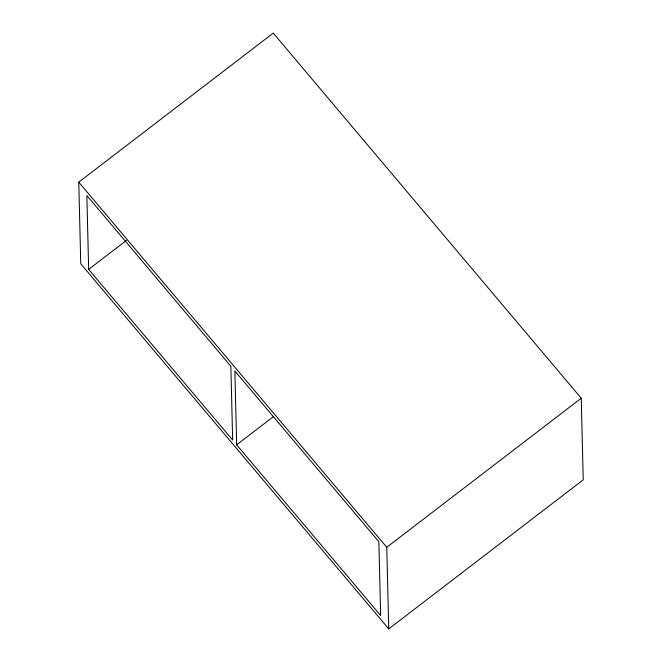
<?xml version="1.0" encoding="UTF-8"?>
<svg xmlns="http://www.w3.org/2000/svg" width="662" height="662" viewBox="0 0 662 662"><rect width="100%" height="100%" fill="white"/><g stroke="black" fill="none" stroke-linecap="round" stroke-linejoin="round"><path stroke-width="0.99" d="M78.761 182.158L273.249 33.1L581.244 398.226L583.239 479.842L388.751 628.9L80.756 263.774L78.761 182.158L386.757 547.292L388.751 628.9M88.658 269.368L86.854 195.53L230.856 366.243L232.66 440.081L88.658 269.368L126.409 240.438M236.657 444.823L234.853 370.985L378.854 541.69L380.658 615.528L236.657 444.823L273.588 416.514M386.757 547.292L581.244 398.226"/></g></svg>
